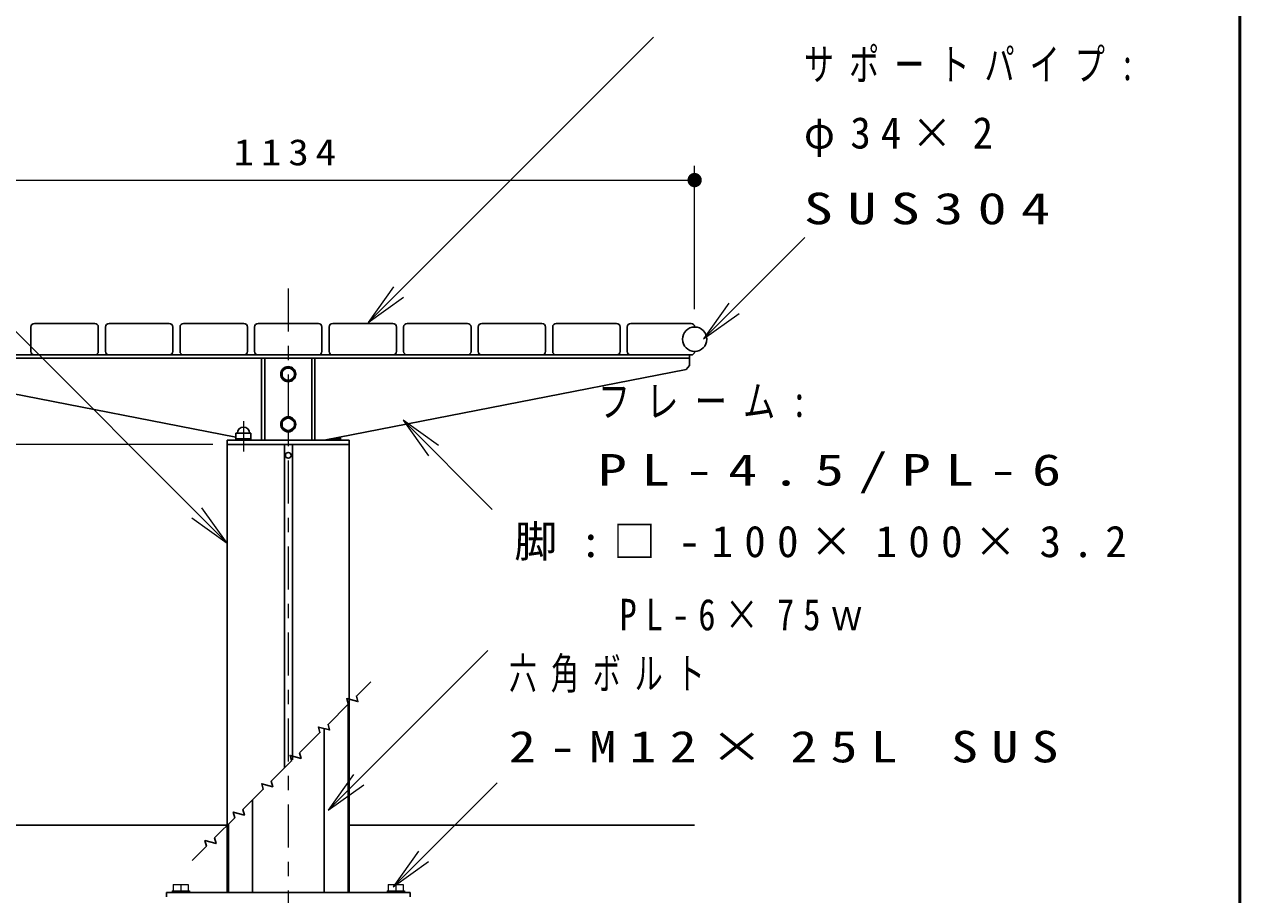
# Model space of a CAD drawing. Units: millimetres on the paper, with parts at other scales. Extents: x -365 to 0, y -26 to 257.
# Drawn here: x -84.8 to 0, y 89.7 to 150.4 of the extents above; entities that cross this region are included whole.
import ezdxf

# ---------------------------------------------------------------- set-up
doc = ezdxf.new("R2010")
doc.units = ezdxf.units.MM
doc.linetypes.add('USER2', pattern=[6, 3, -1, 1, -1])
doc.layers.add('LY_1', color=7, linetype='Continuous', lineweight=25)
doc.styles.add('ＭＳ ゴシック', font='')
doc.styles.get('ＭＳ ゴシック').set_extended_font_data('MS Gothic')

# ---------------------------------------------------------------- blocks, each defined once
blk = doc.blocks.new('open_arrow')
at = {"color": 0, "linetype": 'Continuous', "lineweight": -2}
blk.add_lwpolyline([(7.5, 1.25), (0, 0), (7.5, -1.25)], dxfattribs=at)
blk = doc.blocks.new('filled_dot')
at = {"color": 0, "linetype": 'Continuous', "lineweight": -2, "const_width": 1.25}
blk.add_lwpolyline([(-0.625, 0, 1), (0.625, 0, 1)], format="xyb", close=True, dxfattribs=at)

msp = doc.modelspace()

# ---------------------------------------------------------------- linework, layer by layer
at = {"layer": 'LY_1', "lineweight": 50}
msp.add_line((0, 0), (0, 257), dxfattribs=at)
at = {"layer": 'LY_1', "lineweight": 13}
for p, q in [((-60.809, 129.594), (-40.902, 149.5)), ((-70.625, 114.183), (-98.292, 141.851)), ((-38.025, 130.521), (-38.025, 140.521)), ((-94.725, 139.521), (-38.025, 139.521)), ((-37.403, 128.452), (-30.332, 135.523)), ((-58.36, 122.764), (-52.14, 116.545)), ((-71.625, 121.071), (-107.375, 121.071)), ((-63.584, 95.571), (-52.461, 106.695)), ((-59.063, 90.227), (-51.809, 97.481))]:
    msp.add_line(p, q, dxfattribs=at)
at = {"layer": 'LY_1', "linetype": 'USER2', "lineweight": 13}
msp.add_line((-66.375, 131.959), (-66.375, 68.146), dxfattribs=at)
at = {"layer": 'LY_1'}
for p, q in [((-84.325, 129.271), (-84.325, 127.571)), ((-84.075, 129.521), (-79.875, 129.521)), ((-79.625, 129.271), (-79.625, 127.571)), ((-79.125, 129.271), (-79.125, 127.571)), ((-78.875, 129.521), (-74.675, 129.521)), ((-74.425, 129.271), (-74.425, 127.571)), ((-73.925, 129.271), (-73.925, 127.571)), ((-73.675, 129.521), (-69.475, 129.521)), ((-69.225, 129.271), (-69.225, 127.571)), ((-68.725, 129.271), (-68.725, 127.571)), ((-64.275, 129.521), (-68.475, 129.521)), ((-64.025, 129.271), (-64.025, 127.571)), ((-63.525, 129.271), (-63.525, 127.571)), ((-59.075, 129.521), (-63.275, 129.521)), ((-58.825, 129.271), (-58.825, 127.571)), ((-58.325, 129.271), (-58.325, 127.571)), ((-53.875, 129.521), (-58.075, 129.521)), ((-53.625, 129.271), (-53.625, 127.571)), ((-53.125, 129.271), (-53.125, 127.571)), ((-48.675, 129.521), (-52.875, 129.521)), ((-48.425, 129.271), (-48.425, 127.571)), ((-47.925, 129.271), (-47.925, 127.571)), ((-43.475, 129.521), (-47.675, 129.521)), ((-43.225, 129.271), (-43.225, 127.571)), ((-42.725, 129.271), (-42.725, 127.571)), ((-38.275, 129.521), (-42.475, 129.521)), ((-84.075, 127.321), (-79.875, 127.321)), ((-78.875, 127.321), (-74.675, 127.321)), ((-73.675, 127.321), (-69.475, 127.321)), ((-64.275, 127.321), (-68.475, 127.321)), ((-59.075, 127.321), (-63.275, 127.321)), ((-53.875, 127.321), (-58.075, 127.321)), ((-48.675, 127.321), (-52.875, 127.321)), ((-43.475, 127.321), (-47.675, 127.321)), ((-38.275, 127.321), (-42.475, 127.321)), ((-68.237, 127.096), (-68.237, 121.371)), ((-68.012, 127.096), (-68.012, 121.371)), ((-66.8, 126.229), (-66.375, 126.474)), ((-66.375, 126.474), (-65.95, 126.229)), ((-64.737, 127.096), (-64.737, 121.371)), ((-64.512, 127.096), (-64.512, 121.371)), ((-66.8, 126.229), (-66.8, 125.738)), ((-66.8, 125.738), (-66.375, 125.493)), ((-66.375, 125.493), (-65.95, 125.738)), ((-65.95, 126.229), (-65.95, 125.738)), ((-66.8, 122.729), (-66.375, 122.974)), ((-66.375, 122.974), (-65.95, 122.729)), ((-66.8, 122.729), (-66.8, 122.238)), ((-66.8, 122.238), (-66.375, 121.993)), ((-66.375, 121.993), (-65.95, 122.238)), ((-65.95, 122.729), (-65.95, 122.238)), ((-62.2, 102.946), (-62.2, 89.821)), ((-63.875, 101.271), (-63.875, 89.821)), ((-68.875, 96.271), (-68.875, 89.821)), ((-94.725, 94.521), (-70.625, 94.521)), ((-70.55, 94.596), (-70.55, 89.821)), ((-62.125, 94.521), (-38.025, 94.521)), ((-57.875, 89.821), (-74.875, 89.821)), ((-74.875, 89.821), (-74.875, 89.521)), ((-57.875, 89.821), (-57.875, 89.521))]:
    msp.add_line(p, q, dxfattribs=at)
at = {"layer": 'LY_1', "color": 3}
for p, q in [((-94.375, 127.321), (-38.375, 127.321)), ((-38.375, 127.321), (-38.375, 126.596)), ((-94.375, 127.096), (-38.375, 127.096)), ((-38.375, 126.596), (-38.62, 126.298)), ((-70.025, 121.595), (-94.129, 126.298)), ((-63.875, 121.371), (-38.62, 126.298)), ((-70.625, 121.371), (-70.625, 89.821)), ((-70.625, 121.371), (-62.125, 121.371)), ((-70.025, 121.871), (-68.975, 121.871)), ((-70.025, 121.871), (-70.025, 121.371)), ((-70.025, 121.471), (-68.975, 121.471)), ((-68.975, 121.871), (-68.975, 121.371)), ((-62.725, 121.471), (-63.361, 121.471)), ((-62.725, 121.594), (-62.725, 121.371)), ((-62.125, 121.371), (-62.125, 89.821)), ((-70.625, 121.071), (-62.125, 121.071)), ((-66.625, 121.071), (-66.625, 98.521)), ((-66.075, 121.071), (-66.075, 99.071))]:
    msp.add_line(p, q, dxfattribs=at)
at = {"layer": 'LY_1', "color": 3, "linetype": 'USER2', "lineweight": 13}
msp.add_line((-69.5, 122.708), (-69.5, 120.592), dxfattribs=at)
at = {"layer": 'LY_1', "color": 32, "lineweight": 13}
for p, q in [((-74.475, 89.936), (-74.475, 89.821)), ((-74.475, 89.936), (-73.275, 89.936)), ((-74.4, 90.386), (-74.4, 89.936)), ((-74.4, 90.386), (-73.35, 90.386)), ((-73.875, 90.386), (-73.875, 89.936)), ((-73.35, 90.386), (-73.35, 89.936)), ((-73.275, 89.936), (-73.275, 89.821)), ((-59.475, 89.936), (-59.475, 89.821)), ((-59.475, 89.936), (-58.275, 89.936)), ((-59.4, 90.386), (-59.4, 89.936)), ((-59.4, 90.386), (-58.35, 90.386)), ((-58.875, 90.386), (-58.875, 89.936)), ((-58.35, 90.386), (-58.35, 89.936)), ((-58.275, 89.936), (-58.275, 89.821))]:
    msp.add_line(p, q, dxfattribs=at)
at = {"layer": 'LY_1'}
msp.add_lwpolyline([(-73.082, 92.064), (-72.084, 93.062), (-72.187, 93.448), (-71.415, 93.241), (-71.518, 93.627), (-70.104, 95.041), (-70.208, 95.428), (-69.435, 95.221), (-69.538, 95.607), (-68.124, 97.021), (-68.228, 97.408), (-67.455, 97.201), (-67.558, 97.587), (-66.144, 99.001), (-66.248, 99.388), (-65.475, 99.181), (-65.579, 99.567), (-64.164, 100.981), (-64.268, 101.367), (-63.495, 101.16), (-63.599, 101.547), (-62.184, 102.961), (-62.288, 103.347), (-61.515, 103.14), (-61.619, 103.527), (-60.621, 104.524)], dxfattribs=at)
for centre, radius in [((-38.025, 128.421), 0.85), ((-66.375, 125.983), 0.525), ((-66.375, 122.483), 0.525)]:
    msp.add_circle(centre, radius, dxfattribs=at)
at = {"layer": 'LY_1', "lineweight": 13}
for centre in [(-66.375, 125.983), (-66.375, 122.483)]:
    msp.add_circle(centre, 0.425, dxfattribs=at)
at = {"layer": 'LY_1', "color": 3}
msp.add_circle((-66.375, 120.321), 0.2, dxfattribs=at)
at = {"layer": 'LY_1'}
for centre, start, end in [((-84.075, 129.271), 90, 180), ((-79.875, 129.271), 0, 90), ((-78.875, 129.271), 90, 180), ((-74.675, 129.271), 0, 90), ((-73.675, 129.271), 90, 180), ((-69.475, 129.271), 0, 90), ((-68.475, 129.271), 90, 180), ((-64.275, 129.271), 360, 90), ((-63.275, 129.271), 90, 180), ((-59.075, 129.271), 360, 90), ((-58.075, 129.271), 90, 180), ((-53.875, 129.271), 360, 90), ((-52.875, 129.271), 90, 180), ((-48.675, 129.271), 360, 90), ((-47.675, 129.271), 90, 180), ((-43.475, 129.271), 360, 90), ((-42.475, 129.271), 90, 180), ((-38.275, 129.271), 360, 90), ((-84.075, 127.571), 179.99999, 270), ((-79.875, 127.571), 270, 0), ((-78.875, 127.571), 179.99999, 270), ((-74.675, 127.571), 270, 0), ((-73.675, 127.571), 179.99999, 270), ((-69.475, 127.571), 270, 0), ((-68.475, 127.571), 180, 270), ((-64.275, 127.571), 270, 0.00001), ((-63.275, 127.571), 180, 270), ((-59.075, 127.571), 270, 0.00001), ((-58.075, 127.571), 180, 270), ((-53.875, 127.571), 270, 0.00001), ((-52.875, 127.571), 180, 270), ((-48.675, 127.571), 270, 0.00001), ((-47.675, 127.571), 180, 270), ((-43.475, 127.571), 270, 0.00001), ((-42.475, 127.571), 180, 270), ((-38.275, 127.571), 270, 0.00001)]:
    msp.add_arc(centre, 0.25, start, end, dxfattribs=at)
at = {"layer": 'LY_1', "color": 3}
msp.add_arc((-69.5, 121.871), 0.425, 359.99999, 179.99999, dxfattribs=at)

# ---------------------------------------------------------------- block references
at = {"layer": 'LY_1', "lineweight": 13, "xscale": 0.4, "yscale": 0.4}
for name, p, rotation in [('filled_dot', (-38.025, 139.521), 180), ('open_arrow', (-60.809, 129.594), 45), ('open_arrow', (-37.403, 128.452), 45), ('open_arrow', (-58.36, 122.764), 315), ('open_arrow', (-70.625, 114.183), 135), ('open_arrow', (-63.584, 95.571), 45), ('open_arrow', (-59.063, 90.227), 45)]:
    msp.add_blockref(name, p, dxfattribs=dict(at, rotation=rotation))

# ---------------------------------------------------------------- texts
at = {"layer": 'LY_1', "style": 'ＭＳ ゴシック'}
for s, insert, char_height, attachment_point in [('\\T1.5;\\W0.7;サポートパイプ:', (-30.399, 147.523), 2.199, 4), ('\\T1.5;\\W0.95;φ34×2', (-30.399, 142.523), 2.199, 4), ('\\T1.33;\\W1.15;1134', (-66.375, 140.521), 1.833, 8), ('\\T1.5;\\W1.35;SUS304', (-30.399, 137.523), 2.199, 4), ('\\T1.5;\\W0.75;フレーム:', (-44.775, 124.045), 2.199, 4), ('\\T1.5;\\W1.35;PL-4.5/PL-6', (-44.775, 119.045), 2.199, 4), ('\\T1.53;脚:□-100×100×3.2', (-50.605, 114.195), 2.199, 4), ('\\T1.53;\\W0.8;\u3000\u3000PL-6×75ｗ\u3000\u3000\u3000\u3000\u3000', (-50.605, 109.195), 2.199, 4), ('\\T1.5;\\W0.65;六角ボルト', (-50.978, 104.981), 2.199, 4), ('\\T1.5;\\W1.25;2-M12×25L\\~SUS', (-50.978, 99.981), 2.199, 4)]:
    msp.add_mtext(s, dxfattribs=dict(at, insert=insert, char_height=char_height, attachment_point=attachment_point))

doc.saveas('drawing.dxf')
